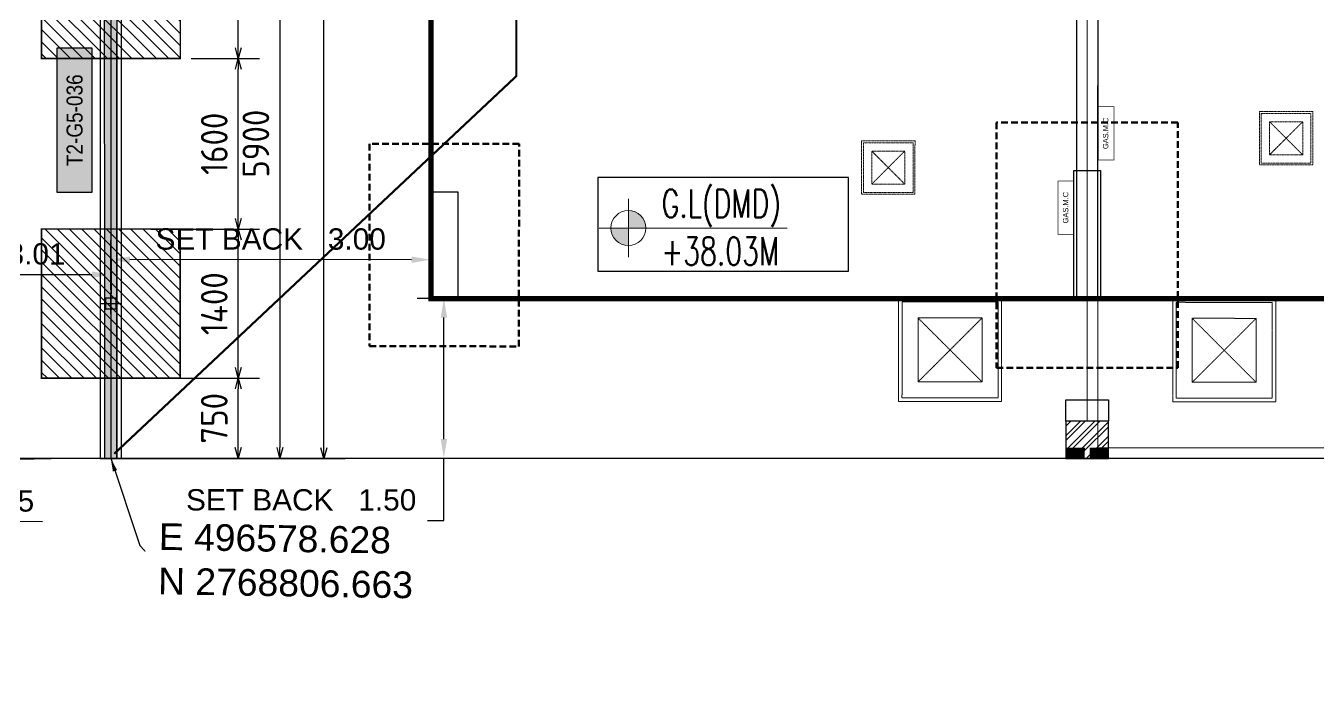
# Model space of a CAD drawing. Header units: centimetres. Extents: x -6122352 to 4157695, y -1694241 to 1947892.
# Drawn here: x 58955 to 71066, y -200962 to -194702 of the extents above; entities that cross this region are included whole.
import ezdxf
from ezdxf.enums import TextEntityAlignment as Align
from ezdxf.xclip import XClip

# ---------------------------------------------------------------- set-up
doc = ezdxf.new("R2010")
doc.units = ezdxf.units.CM
doc.header["$MEASUREMENT"] = 0
doc.header["$XCLIPFRAME"] = 2
doc.header["$PDMODE"] = 66
doc.header["$PDSIZE"] = 100
for name, pattern in [('23585-XR-AR-END-SETTING OUT PLAN$0$HIDDEN', [0.375, 0.25, -0.125]), ('DASHED2', [0.375, 0.25, -0.125]), ('XR-AR-END-SETTING OUT PLAN$0$23261-XR-AR-SI-GF$0$HIDDEN', [0.375, 0.25, -0.125])]:
    doc.linetypes.add(name, pattern=pattern)
for name, color, linetype in [('00-MI-DIM', 7, 'Continuous'), ('23585-XR-AR-BOUNDARY WALLS AND SETBACKS$0$setback', 7, 'XR-AR-END-SETTING OUT PLAN$0$23261-XR-AR-SI-GF$0$HIDDEN'), ('23585-XR-AR-END-ANNO-GF$0$XR-END-GROUND FLOOR PLAN$0$XR-MIDDLE-GROUND FLOOR PLAN$0$-LPG-CABINET', 6, 'Continuous'), ('23585-XR-AR-MID-ANNO-GF$0$945-4P-1-101-GROUND FLOOR PLAN$0$XR-MIDDLE-GROUND FLOOR PLAN$0$XR-MIDDLE-GROUND FLOOR PLAN$0$-LPG-CABINET', 6, 'Continuous'), ('@MI-FOOTINGS', 7, 'Continuous'), ('@MI-MEP', 7, 'Continuous'), ('@MI-REF LAYER', 7, 'Continuous'), ('@MI-TYPE-02', 6, 'Continuous'), ('B_TH_4', 7, 'Continuous'), ('PANEL-TAGS', 7, 'Continuous'), ('XR-AR-MID-SETTING OUT FOR MASTER$0$23585-XR-AR-MID-GROUND FLOOR$0$GS-HATCH-FLOOR TILE', 251, 'Continuous'), ('XREF1$0$S-LEVELS', 2, 'Continuous'), ('XREF1$0$TYPICAL NEW PROFILE', 3, 'Continuous')]:
    doc.layers.add(name, color=color, linetype=linetype)
for name, color, linetype, lineweight, true_color in [('08-Compound Wall-2', 6, 'Continuous', 25, 0xff00ff), ('08-Compound Wall-4', 7, 'Continuous', 25, 0xff4405), ('23585-XR-AR-DAMAC PLOT LIMITS$0$1-End units', 7, 'Continuous', 5, 0xf8991e)]:
    doc.layers.add(name, color=color, linetype=linetype, lineweight=lineweight, true_color=true_color)
for name, color, linetype, lineweight in [('23585-XR-AR-DAMAC PLOT LIMITS$0$1-Mid units', 41, 'Continuous', 5), ('23585-XR-AR-END-ANNO-GF$0$XR-END-GROUND FLOOR PLAN$0$XR-MIDDLE-GROUND FLOOR PLAN$0$S-ANNO-TXT', 3, 'Continuous', 25), ('23585-XR-AR-END-SETTING OUT PLAN$0$A-FLOR-UNDR', 8, '23585-XR-AR-END-SETTING OUT PLAN$0$HIDDEN', 5), ('23585-XR-AR-MID-ANNO-GF$0$945-4P-1-101-GROUND FLOOR PLAN$0$XR-MIDDLE-GROUND FLOOR PLAN$0$XR-MIDDLE-GROUND FLOOR PLAN$0$S-ANNO-TXT', 3, 'Continuous', 25), ('@ Foundations', 4, 'DASHED2', 50), ('A-ANNO-TEXT', 3, 'Continuous', 25), ('A-FLOR-XREF', 7, 'Continuous', 9), ('A-WALL', 7, 'Continuous', 30), ('A-WALL-PATT', 8, 'Continuous', 5), ('Text Coordinate', 7, 'Continuous', 15), ('XR-AR-END-SETTING OUT PLAN$0$23585-XR-AR-END-GROUND FLOOR$0$S-COLS', 51, 'Continuous', 40), ('XR-AR-END-SETTING OUT PLAN$0$23585-XR-AR-END-GROUND FLOOR$0$S-COLS-PATT', 8, 'Continuous', 5), ('XR-AR-MID-SETTING OUT FOR MASTER$0$23585-XR-AR-MID-GROUND FLOOR$0$A-FLOR-PATT', 8, 'Continuous', 5), ('XR-AR-MID-SETTING OUT FOR MASTER$0$23585-XR-AR-MID-GROUND FLOOR$0$S-COLS', 51, 'Continuous', 40), ('XR-END-GROUND FLOOR PLAN$0$XR-END-GROUND FLOOR PLAN$0$A-FLOR-PATT_EXT', 8, 'Continuous', 5), ('XR-END-GROUND FLOOR PLAN$0$XR-MIDDLE TYPE 2-GROUND FLOOR PLAN$0$XR-MIDDLE-GROUND FLOOR PLAN$0$-DR-RW', 6, 'Continuous', 5), ('XR-END-GROUND FLOOR PLAN$0$XR-MIDDLE TYPE 2-GROUND FLOOR PLAN$0$XR-MIDDLE-GROUND FLOOR PLAN$0$S-ANNO-TXT', 3, 'Continuous', 25), ('XREF1$0$36-TAGLVL', 23, 'Continuous', 9)]:
    doc.layers.add(name, color=color, linetype=linetype, lineweight=lineweight)
doc.styles.add('23585-XR-AR-END-ANNO-GF$0$SDC-TEXT', font='arial.ttf')
doc.styles.add('23585-XR-AR-MID-ANNO-GF$0$SDC-TEXT', font='arial.ttf')
doc.styles.add('DIMTEXT', font='romans.shx', dxfattribs={"width": 0.8})
doc.styles.add('PANELTAG_STYLE', font='arial.ttf')
doc.styles.add('Schueco-BEMSTIL', font='isocpeur.ttf', dxfattribs={"width": 0.9})
doc.styles.get("Standard").update_dxf_attribs({"font": 'arial.ttf'})
doc.styles.add('TITLE', font='arial.ttf')
doc.styles.add('XR-END-GROUND FLOOR PLAN$0$XR-MIDDLE TYPE 2-GROUND FLOOR PLAN$0$XR-MIDDLE-GROUND FLOOR PLAN$0$Arial_1', font='arial.ttf', dxfattribs={"height": 0.002951})
doc.styles.add('XREF1$0$DLT_TEXT', font='romans.shx', dxfattribs={"width": 0.7})
doc.dimstyles.new('DIM-25', dxfattribs={"dimscale": 25, "dimtxt": 2.5, "dimasz": 2.5, "dimexe": 1.25, "dimexo": 0.625, "dimgap": 1, "dimtad": 1, "dimdec": 0, "dimdsep": 46, "dimtxsty": 'DIMTEXT', "dimblk": 'AROW', "dimcen": 2.5, "dimse1": 1, "dimse2": 1, "dimclrd": 1, "dimclre": 1, "dimclrt": 2, "dimadec": 0, "dimazin": 0, "dimtfac": 1, "dimtdec": 0, "dimtmove": 0, "dimatfit": 3, "dimfxl": 1, "dimarcsym": 0})
doc.dimstyles.new('MI- JWC-TXT-2.5 MM', dxfattribs={"dimscale": 1.5, "dimtxt": 2.5, "dimasz": 1, "dimexe": 2, "dimexo": 1, "dimgap": 1, "dimtad": 1, "dimdec": 0, "dimdsep": 46, "dimtxsty": 'Schueco-BEMSTIL', "dimblk": 'OPEN30', "dimcen": 0, "dimdle": 2, "dimclrd": 140, "dimclre": 8, "dimclrt": 40, "dimadec": 0, "dimazin": 2, "dimtfac": 1, "dimtdec": 0, "dimtix": 1, "dimtmove": 2, "dimatfit": 3, "dimldrblk": 'OPEN', "dimfxl": 2, "dimlwd": -1, "dimlwe": -1, "dimarcsym": 0})
doc.dimstyles.get("Standard").update_dxf_attribs({"dimtxt": 5, "dimasz": 0.5, "dimexe": 0.18, "dimexo": 0.0625, "dimgap": 0.09, "dimtad": 0, "dimtih": 1, "dimtoh": 1, "dimdec": 0, "dimzin": 0, "dimdsep": 46, "dimtxsty": 'Standard', "dimcen": 0.09, "dimadec": 0, "dimazin": 0, "dimtfac": 1, "dimtdec": 0, "dimtofl": 0, "dimtmove": 0, "dimatfit": 3, "dimfxl": 1, "dimtolj": 1, "dimtzin": 0, "dimarcsym": 0})

# ---------------------------------------------------------------- blocks, each defined once
blk = doc.blocks.new('23585-XR-AR-BOUNDARY WALLS AND SETBACKS')
at = {"layer": '08-Compound Wall-2'}
blk.add_line((496560.939, 2768822.736), (496578.561, 2768806.59), dxfattribs=at)
for points in [[(496578.696, 2768806.737), (496561.074, 2768822.883), (496567.188, 2768829.556), (496571.242, 2768833.979), (496575.295, 2768838.403), (496579.348, 2768842.827), (496583.402, 2768847.251), (496589.516, 2768853.923), (496607.137, 2768837.777)], [(496578.561, 2768806.59), (496578.628, 2768806.663), (496578.696, 2768806.737)]]:
    blk.add_lwpolyline(points, dxfattribs=at)
at = {"layer": '23585-XR-AR-BOUNDARY WALLS AND SETBACKS$0$setback', "ltscale": 40, "const_width": 0.05}
blk.add_lwpolyline([(496579.549, 2768809.889), (496565.172, 2768823.062), (496569.326, 2768827.596), (496573.38, 2768832.02), (496577.433, 2768836.444), (496581.487, 2768840.868), (496585.54, 2768845.292), (496589.695, 2768849.826), (496604.072, 2768836.652), (496599.917, 2768832.118), (496595.864, 2768827.694), (496591.81, 2768823.271), (496587.757, 2768818.847), (496583.704, 2768814.423)], close=True, dxfattribs=at)
blk = doc.blocks.new('A$C9d9485f6')
at = {"layer": 'A-ANNO-TEXT', "rotation": 312.4881850805905}
blk.add_blockref('23585-XR-AR-BOUNDARY WALLS AND SETBACKS', (-2377088.535, -1504219.252), dxfattribs=at)
blk = doc.blocks.new('23585-XR-AR-DAMAC PLOT LIMITS')
at = {"layer": '23585-XR-AR-DAMAC PLOT LIMITS$0$1-End units', "color": 251, "true_color": 0x636466}
blk.add_lwpolyline([(496584.81, 2768813.409), (496578.628, 2768806.663), (496560.933, 2768822.877), (496567.115, 2768829.623)], close=True, dxfattribs=at)
blk.add_lwpolyline([(496578.628, 2768806.663), (496578.383, 2768806.395, 0.029706), (496572.832, 2768799.564), (496554.752, 2768816.131), (496560.933, 2768822.877)], format="xyb", close=True, dxfattribs=at)
at = {"layer": '23585-XR-AR-DAMAC PLOT LIMITS$0$1-Mid units', "color": 251, "true_color": 0x636466}
blk.add_lwpolyline([(496567.115, 2768829.623), (496571.168, 2768834.047), (496588.863, 2768817.833), (496584.81, 2768813.409)], close=True, dxfattribs=at)
blk = doc.blocks.new('A$Cf093b529')
at = {"layer": 'A-ANNO-TEXT'}
blk.add_blockref('23585-XR-AR-DAMAC PLOT LIMITS', (-495391.99, -2768603.442), dxfattribs=at)
blk = doc.blocks.new('A$Ca0a19fb5')
at = {"color": 1, "true_color": 0xeb0000, "const_width": 0.008}
blk.add_lwpolyline([(18.302, 0.023), (18.332, -23.977), (17.968, -23.978, 0.029706), (9.182, -24.511, 0.031399), (0.032, -26.202), (0, 0), (3.152, 0.004), (9.152, 0.011)], format="xyb", close=True, dxfattribs=at)
blk = doc.blocks.new('A$C5d23761a')
at = {"color": 1, "true_color": 0xeb0000, "const_width": 0.008}
blk.add_lwpolyline([(42.3, 0), (42.3, -24), (33.15, -24), (27.15, -24), (21.15, -24), (15.15, -24), (9.15, -24), (0, -24), (0, 0), (9.15, 0), (15.15, 0), (21.15, 0), (27.15, 0), (33.15, 0)], close=True, dxfattribs=at)
blk = doc.blocks.new('XR-AR-END-SETTING OUT PLAN$0$23585-XR-AR-END-GROUND FLOOR$0$A$C75a8815d')
at = {"layer": 'XR-AR-END-SETTING OUT PLAN$0$23585-XR-AR-END-GROUND FLOOR$0$S-COLS', "color": 252, "lineweight": 30}
for points in [[(6025, -4000), (6025, -2800), (6275, -2800), (6275, -4000)], [(0, -4000), (0, -3000), (250, -3000), (250, -4000)], [(5950, -4950), (6350, -4950), (6350, -5150), (5950, -5150)]]:
    blk.add_lwpolyline(points, close=True, dxfattribs=at)
blk = doc.blocks.new('23585-XR-AR-END-SETTING OUT PLAN$0$MH-800')
at = {"ltscale": 5}
for p, q in [((-294, -651), (306, -51)), ((-294, -51), (306, -651))]:
    blk.add_line(p, q, dxfattribs=at)
for points in [[(-477, 132), (-477, -833), (488, -833), (488, 132)], [(-444, 99), (-444, -801), (456, -801), (456, 99)], [(-294, -51), (-294, -651), (306, -651), (306, -51)]]:
    blk.add_lwpolyline(points, close=True, dxfattribs=at)
blk = doc.blocks.new('A$Cb2291f53')
blk.add_wipeout([(-200, 0), (200, 0), (200, 350), (-200, 350)])
at = {"layer": 'A-WALL-PATT'}
h = blk.add_hatch(dxfattribs=at)
h.set_pattern_fill('ANSI32', color=252, scale=10)
h.set_pattern_definition([(45, (-9150, -4e-08), (-67.3519, 67.3519), []), (45, (-9105.1, -4e-08), (-67.3519, 67.3519), [])])
h.paths.add_polyline_path([(-200, 350), (-200, 100), (-25, 100), (-25, 0), (25, 0), (25, 100), (200, 100), (200, 350)])
at = {"layer": 'A-WALL'}
blk.add_lwpolyline([(-200, 0), (200, 0), (200, 350), (-200, 350)], close=True, dxfattribs=at)
at = {"layer": 'XR-END-GROUND FLOOR PLAN$0$XR-END-GROUND FLOOR PLAN$0$A-FLOR-PATT_EXT'}
blk.add_line((100, 0), (-100, 0), dxfattribs=at)
at = {"layer": 'XR-END-GROUND FLOOR PLAN$0$XR-MIDDLE TYPE 2-GROUND FLOOR PLAN$0$XR-MIDDLE-GROUND FLOOR PLAN$0$-DR-RW', "ltscale": 100, "const_width": 5}
for points in [[(-200, 0), (-200, 100), (-25, 100), (-25, 0)], [(25, 0), (25, 100), (200, 100), (200, 0)]]:
    blk.add_lwpolyline(points, close=True, dxfattribs=at)
at = {"layer": 'XR-END-GROUND FLOOR PLAN$0$XR-MIDDLE TYPE 2-GROUND FLOOR PLAN$0$XR-MIDDLE-GROUND FLOOR PLAN$0$S-ANNO-TXT', "style": 'XR-END-GROUND FLOOR PLAN$0$XR-MIDDLE TYPE 2-GROUND FLOOR PLAN$0$XR-MIDDLE-GROUND FLOOR PLAN$0$Arial_1', "width": 0.8}
for p in [(-112, 52), (113, 52)]:
    blk.add_text('W.M', height=75, dxfattribs=at).set_placement(p, align=Align.MIDDLE)
blk = doc.blocks.new('XR-AR-END-SETTING OUT PLAN')
at = {"layer": '08-Compound Wall-4', "ltscale": 100}
blk.add_lwpolyline([(9050, 5500), (9050, 1500), (9250, 1500), (9250, 5500)], dxfattribs=at)
at = {"layer": '23585-XR-AR-END-ANNO-GF$0$XR-END-GROUND FLOOR PLAN$0$XR-MIDDLE-GROUND FLOOR PLAN$0$-LPG-CABINET', "ltscale": 100, "const_width": 5}
blk.add_lwpolyline([(9025, 2603), (9025, 2103), (8875, 2103), (8875, 2603)], close=True, dxfattribs=at)
at = {"layer": '23585-XR-AR-END-SETTING OUT PLAN$0$A-FLOR-UNDR', "color": 8, "ltscale": 100, "xscale": -0.5182770836547854, "yscale": 0.5182770836547854, "zscale": 0.5182770836547854, "rotation": 270.0000009865863}
blk.add_blockref('23585-XR-AR-END-SETTING OUT PLAN$0$MH-800', (7467, 2725, 0), dxfattribs=at)
at = {"layer": '23585-XR-AR-END-SETTING OUT PLAN$0$A-FLOR-UNDR', "color": 8, "ltscale": 100, "xscale": -1, "rotation": 270.0000009865863}
blk.add_blockref('23585-XR-AR-END-SETTING OUT PLAN$0$MH-800', (8215, 1012), dxfattribs=at)
at = {"layer": 'XR-AR-END-SETTING OUT PLAN$0$23585-XR-AR-END-GROUND FLOOR$0$S-COLS-PATT', "color": 8}
blk.add_blockref('XR-AR-END-SETTING OUT PLAN$0$23585-XR-AR-END-GROUND FLOOR$0$A$C75a8815d', (3000, 5500), dxfattribs=at)
at = {"layer": '23585-XR-AR-END-ANNO-GF$0$XR-END-GROUND FLOOR PLAN$0$XR-MIDDLE-GROUND FLOOR PLAN$0$S-ANNO-TXT', "style": '23585-XR-AR-END-ANNO-GF$0$SDC-TEXT'}
blk.add_text('GAS.M.C', height=50, rotation=90, dxfattribs=at).set_placement((8947, 2353), align=Align.MIDDLE)
at = {"layer": 'A-FLOR-XREF'}
blk.add_blockref('A$Cb2291f53', (9150, 0), dxfattribs=at)
blk = doc.blocks.new('END UNIT')
at = {"xscale": 0.001, "yscale": 0.001, "zscale": 0.001}
blk.add_blockref('XR-AR-END-SETTING OUT PLAN', (-9.15, 0), dxfattribs=at)
blk = doc.blocks.new('XR-AR-MID-SETTING OUT FOR MASTER$0$23585-XR-AR-MID-GROUND FLOOR$0$945-4P-1-101-GROUND FLOOR PLAN$0$XR-MIDDLE-CAR PARK HATCH')
at = {"layer": 'XR-AR-MID-SETTING OUT FOR MASTER$0$23585-XR-AR-MID-GROUND FLOOR$0$A-FLOR-PATT'}
blk.add_lwpolyline([(9250, 100), (9250, 5500), (15050, 5503), (15050, 100)], close=True, dxfattribs=at)
blk = doc.blocks.new('XR-AR-MID-SETTING OUT FOR MASTER$0$23585-XR-AR-MID-GROUND FLOOR$0$A$C08698786')
at = {"layer": 'XR-AR-MID-SETTING OUT FOR MASTER$0$23585-XR-AR-MID-GROUND FLOOR$0$S-COLS', "color": 252, "lineweight": 30}
blk.add_lwpolyline([(-200, 550), (200, 550), (200, 350), (-200, 350)], close=True, dxfattribs=at)
blk = doc.blocks.new('XR-AR-MID-SETTING OUT FOR MASTER')
at = {"layer": '23585-XR-AR-MID-ANNO-GF$0$945-4P-1-101-GROUND FLOOR PLAN$0$XR-MIDDLE-GROUND FLOOR PLAN$0$XR-MIDDLE-GROUND FLOOR PLAN$0$-LPG-CABINET', "ltscale": 100, "const_width": 5}
blk.add_lwpolyline([(250, 3300), (250, 2800), (100, 2800), (100, 3300)], close=True, dxfattribs=at)
at = {"layer": '08-Compound Wall-4', "ltscale": 100}
blk.add_blockref('XR-AR-MID-SETTING OUT FOR MASTER$0$23585-XR-AR-MID-GROUND FLOOR$0$945-4P-1-101-GROUND FLOOR PLAN$0$XR-MIDDLE-CAR PARK HATCH', (-9150, 0), dxfattribs=at)
at = {"layer": '23585-XR-AR-END-SETTING OUT PLAN$0$A-FLOR-UNDR', "color": 8, "ltscale": 100, "xscale": -0.5182770836547854, "yscale": 0.5182770836547854, "zscale": 0.5182770836547854, "rotation": 270.0000009865863}
blk.add_blockref('23585-XR-AR-END-SETTING OUT PLAN$0$MH-800', (2045, 3001, 0), dxfattribs=at)
at = {"layer": '23585-XR-AR-END-SETTING OUT PLAN$0$A-FLOR-UNDR', "color": 8, "ltscale": 100, "xscale": -1, "rotation": 270.0000009865863}
blk.add_blockref('23585-XR-AR-END-SETTING OUT PLAN$0$MH-800', (1634, 1009), dxfattribs=at)
at = {"layer": 'XR-AR-MID-SETTING OUT FOR MASTER$0$23585-XR-AR-MID-GROUND FLOOR$0$GS-HATCH-FLOOR TILE', "color": 8}
blk.add_blockref('XR-AR-MID-SETTING OUT FOR MASTER$0$23585-XR-AR-MID-GROUND FLOOR$0$A$C08698786', (0, 0), dxfattribs=at)
at = {"layer": '23585-XR-AR-MID-ANNO-GF$0$945-4P-1-101-GROUND FLOOR PLAN$0$XR-MIDDLE-GROUND FLOOR PLAN$0$XR-MIDDLE-GROUND FLOOR PLAN$0$S-ANNO-TXT', "color": 3, "style": '23585-XR-AR-MID-ANNO-GF$0$SDC-TEXT'}
blk.add_text('GAS.M.C', height=50, rotation=90, dxfattribs=at).set_placement((172, 3050), align=Align.MIDDLE)
blk = doc.blocks.new('MID UNIT')
at = {"xscale": 0.001, "yscale": 0.001, "zscale": 0.001}
blk.add_blockref('XR-AR-MID-SETTING OUT FOR MASTER', (0, 0), dxfattribs=at)
blk = doc.blocks.new('TH_4')
blk.add_blockref('END UNIT', (495802.305, 2769130.514))
blk.add_blockref('MID UNIT', (495802.305, 2769130.514))
blk = doc.blocks.new('23585-XR-AR-MALDIVE-3$0$TH_4')
at = {"layer": 'B_TH_4', "xscale": 1.000039184446315, "yscale": 1.000039184446315, "zscale": 1.000039184446315}
blk.add_blockref('TH_4', (-19.427, -108.507), dxfattribs=at)
at = {"layer": '@ Foundations', "linetype": 'DASHED2', "ltscale": 0.25}
for points in [[(495801.455, 2769131.365), (495803.155, 2769131.365), (495803.155, 2769133.665), (495801.455, 2769133.665)], [(495795.58, 2769131.565), (495796.98, 2769131.565), (495796.98, 2769133.465), (495795.58, 2769133.465)]]:
    blk.add_lwpolyline(points, close=True, dxfattribs=at)
blk = doc.blocks.new('XREF1$0$LVL  ATTR')
at = {"color": 7}
blk.add_wipeout([(-0.337, 0.384), (1.897, 0.384), (1.897, -0.45), (-0.337, -0.45)], dxfattribs=at)
at = {"layer": 'XREF1$0$36-TAGLVL', "extrusion": (-4.88814e-07, 1.40652e-17, 1)}
h = blk.add_hatch(color=252, dxfattribs=at)
h.paths.add_polyline_path([(-0.065, 0.156, 0.414214), (-0.222, 0), (-0.065, 0)])
h.paths.add_polyline_path([(0.091, 0), (-0.065, 0), (-0.065, -0.156, 0.414214)])
for p, q in [((-0.065, -0.26), (-0.065, 0.26)), ((1.351, 0, 0), (-0.325, 0, 0))]:
    blk.add_line(p, q, dxfattribs=at)
blk.add_circle((-0.065, 0, 0), 0.156, dxfattribs=at)
at = {"layer": 'XREF1$0$S-LEVELS', "color": 1}
blk.add_lwpolyline([(-0.337, 0.384), (1.897, 0.384), (1.897, -0.45), (-0.337, -0.45)], close=True, dxfattribs=at)
at = {"layer": 'XREF1$0$TYPICAL NEW PROFILE', "color": 3, "style": 'XREF1$0$DLT_TEXT', "width": 0.7}
for tag, p in [('+0.00M', (0.241, 0.067, 0)), ('S.S.L', (0.241, -0.345, 0))]:
    blk.add_attdef(tag, p, '', height=0.25, dxfattribs=at)
blk = doc.blocks.new('AROW')
at = {"color": 1, "ltscale": 100}
for p, q in [((0, 0), (-3, 0)), ((0, -1), (0, 1))]:
    blk.add_line(p, q, dxfattribs=at)
blk.add_solid([(-1, 0), (-1, 0), (0, 0)], dxfattribs=at)
blk = doc.blocks.new('*D639')
at = {"layer": '@MI-REF LAYER', "color": 1, "lineweight": -2, "transparency": 16777216}
for p, q in [((59693, -192759), (58403, -192758)), ((58403, -198758), (58404, -192759)), ((59692, -198759), (58402, -198758))]:
    blk.add_line(p, q, dxfattribs=at)
at = {"layer": 'Defpoints', "color": 0, "transparency": 16777216}
for p in [(58404, -192758), (59693, -192759), (59692, -198759)]:
    blk.add_point(p, dxfattribs=at)
at = {"layer": '@MI-REF LAYER', "color": 1, "lineweight": -2, "transparency": 16777216, "xscale": 0.125, "yscale": 0.125, "zscale": 0.125}
for p, rotation in [((58404, -192758), 89.99042800030941), ((58403, -198758), 269.9904280003094)]:
    blk.add_blockref('AROW', p, dxfattribs=dict(at, rotation=rotation))
at = {"layer": '@MI-REF LAYER', "color": 2, "transparency": 16777216, "insert": (58403, -195758), "char_height": 0.15, "attachment_point": 5, "rotation": 89.9904, "style": 'DIMTEXT'}
blk.add_mtext('6000001', dxfattribs=at)
blk = doc.blocks.new('*D528')
at = {"color": 0, "lineweight": -2, "transparency": 16777216}
for p, q in [((494342.122, 2767864.836), (494341.691, 2767864.836)), ((494341.871, 2767863.47), (494341.871, 2767864.656)), ((494341.871, 2767862.75), (494341.871, 2767863.29)), ((494341.906, 2767863.29), (494342.051, 2767863.29)), ((494344.366, 2767862.75), (494341.871, 2767862.75))]:
    blk.add_line(p, q, dxfattribs=at)
at = {"color": 0, "transparency": 16777216}
for points in [[(494341.841, 2767864.656), (494341.901, 2767864.656), (494341.871, 2767864.836)], [(494341.841, 2767863.47), (494341.901, 2767863.47), (494341.871, 2767863.29)]]:
    blk.add_solid(points, dxfattribs=at)
at = {"layer": 'Defpoints', "color": 0, "transparency": 16777216}
for p in [(494341.871, 2767864.836), (494342.185, 2767864.836), (494341.843, 2767863.29)]:
    blk.add_point(p, dxfattribs=at)
at = {"color": 0, "transparency": 16777216, "insert": (494343.209, 2767862.943), "char_height": 0.2, "attachment_point": 5}
blk.add_mtext('\\A1;SET BACK   1.55', dxfattribs=at)
blk = doc.blocks.new('*D529')
at = {"color": 0, "lineweight": -2, "transparency": 16777216}
for p, q in [((494341.993, 2767864.586), (494341.993, 2767865.248)), ((494345.006, 2767865.218), (494345.006, 2767864.888)), ((494342.173, 2767865.068), (494344.826, 2767865.068))]:
    blk.add_line(p, q, dxfattribs=at)
at = {"color": 0, "transparency": 16777216}
for points in [[(494342.173, 2767865.098), (494342.173, 2767865.038), (494341.993, 2767865.068)], [(494344.826, 2767865.098), (494344.826, 2767865.038), (494345.006, 2767865.068)]]:
    blk.add_solid(points, dxfattribs=at)
at = {"layer": 'Defpoints', "color": 0, "transparency": 16777216}
for p in [(494345.006, 2767865.28), (494345.006, 2767865.068), (494341.993, 2767864.524, 0)]:
    blk.add_point(p, dxfattribs=at)
at = {"color": 0, "transparency": 16777216, "insert": (494343.5, 2767865.261), "char_height": 0.2, "attachment_point": 5}
blk.add_mtext('\\A1;SET BACK   3.01', dxfattribs=at)
blk = doc.blocks.new('*D536')
at = {"color": 0, "lineweight": -2, "transparency": 16777216}
for p, q in [((494319.885, 2767861.752), (494319.885, 2767862.215)), ((494322.884, 2767861.739), (494322.884, 2767862.215)), ((494322.704, 2767862.035), (494320.065, 2767862.035))]:
    blk.add_line(p, q, dxfattribs=at)
at = {"color": 0, "transparency": 16777216}
for points in [[(494320.065, 2767862.065), (494320.065, 2767862.005), (494319.885, 2767862.035)], [(494322.704, 2767862.065), (494322.704, 2767862.005), (494322.884, 2767862.035)]]:
    blk.add_solid(points, dxfattribs=at)
at = {"layer": 'Defpoints', "color": 0, "transparency": 16777216}
for p in [(494319.885, 2767862.035), (494319.885, 2767861.69), (494322.884, 2767861.677)]:
    blk.add_point(p, dxfattribs=at)
at = {"color": 0, "transparency": 16777216, "insert": (494321.384, 2767862.228), "char_height": 0.2, "attachment_point": 5}
blk.add_mtext('\\A1;SET BACK   3.00', dxfattribs=at)
blk = doc.blocks.new('*D538')
at = {"color": 0, "lineweight": -2, "transparency": 16777216}
for p, q in [((494322.756, 2767861.673), (494323.187, 2767861.673)), ((494323.007, 2767860.353), (494323.007, 2767861.493)), ((494322.606, 2767860.173), (494323.187, 2767860.173)), ((494323.007, 2767859.588), (494323.007, 2767860.173)), ((494320.514, 2767859.588), (494323.007, 2767859.588))]:
    blk.add_line(p, q, dxfattribs=at)
at = {"color": 0, "transparency": 16777216}
for points in [[(494322.977, 2767861.493), (494323.037, 2767861.493), (494323.007, 2767861.673)], [(494322.977, 2767860.353), (494323.037, 2767860.353), (494323.007, 2767860.173)]]:
    blk.add_solid(points, dxfattribs=at)
at = {"layer": 'Defpoints', "color": 0, "transparency": 16777216}
for p in [(494322.693, 2767861.673), (494323.007, 2767861.673), (494322.543, 2767860.173)]:
    blk.add_point(p, dxfattribs=at)
at = {"color": 0, "transparency": 16777216, "insert": (494321.67, 2767859.781), "char_height": 0.2, "attachment_point": 5}
blk.add_mtext('\\A1;SET BACK   1.50', dxfattribs=at)
blk = doc.blocks.new('_Open30')
at = {"color": 0, "linetype": 'ByBlock', "lineweight": -2}
for p, q in [((-1, 0.27), (0, 0)), ((0, 0), (-1, -0.27)), ((0, 0), (-1, 0))]:
    blk.add_line(p, q, dxfattribs=at)
blk = doc.blocks.new('*D641')
at = {"layer": '00-MI-DIM', "color": 8, "transparency": 16777216}
for p, q in [((59910, -192857), (61537, -192857)), ((59912, -198757), (61536, -198757))]:
    blk.add_line(p, q, dxfattribs=at)
at = {"layer": '00-MI-DIM', "color": 140, "transparency": 16777216}
blk.add_line((61337, -192957), (61336, -198657), dxfattribs=at)
at = {"layer": 'Defpoints', "color": 0, "transparency": 16777216}
for p in [(59810, -192857), (59812, -198757), (61336, -198757)]:
    blk.add_point(p, dxfattribs=at)
at = {"layer": '00-MI-DIM', "color": 140, "transparency": 16777216, "xscale": 100, "yscale": 100, "zscale": 100}
for p, rotation in [((61337, -192857), 89.98973417812736), ((61336, -198757), 269.9897341781274)]:
    blk.add_blockref('_Open30', p, dxfattribs=dict(at, rotation=rotation))
at = {"layer": '00-MI-DIM', "color": 40, "transparency": 16777216, "insert": (61111, -195807), "char_height": 250, "attachment_point": 5, "rotation": 89.9897, "style": 'Schueco-BEMSTIL'}
blk.add_mtext('5900', dxfattribs=at)
blk = doc.blocks.new('_Open')
at = {"color": 0, "linetype": 'ByBlock', "lineweight": -2}
for p, q in [((-1, 0.2), (0, 0)), ((-1, -0.2), (0, 0)), ((0, 0), (-1, 0))]:
    blk.add_line(p, q, dxfattribs=at)
blk = doc.blocks.new('*D657')
at = {"layer": '00-MI-DIM', "color": 8, "transparency": 16777216}
for p, q in [((59861, -150758), (61956, -150759)), ((59852, -198759), (61948, -198759))]:
    blk.add_line(p, q, dxfattribs=at)
at = {"layer": '00-MI-DIM', "color": 140, "transparency": 16777216}
blk.add_line((61748, -198659), (61756, -150859), dxfattribs=at)
at = {"layer": 'Defpoints', "color": 0, "transparency": 16777216}
for p in [(59761, -150758), (61756, -150759), (59752, -198759)]:
    blk.add_point(p, dxfattribs=at)
at = {"layer": '00-MI-DIM', "color": 140, "transparency": 16777216, "xscale": 100, "yscale": 100, "zscale": 100}
for p, rotation in [((61756, -150759), 89.98973417812736), ((61748, -198759), 269.9897341781274)]:
    blk.add_blockref('_Open30', p, dxfattribs=dict(at, rotation=rotation))
at = {"layer": '00-MI-DIM', "color": 40, "transparency": 16777216, "insert": (61527, -174759), "char_height": 250, "attachment_point": 5, "rotation": 89.9897, "style": 'Schueco-BEMSTIL'}
blk.add_mtext('48000', dxfattribs=at)
blk = doc.blocks.new('T2-FOOTING PLAN')
at = {"layer": '@MI-FOOTINGS', "transparency": 33554679}
h = blk.add_hatch(dxfattribs=at)
h.set_pattern_fill('ANSI31', color=8, scale=650)
h.paths.add_polyline_path([(-700, 650), (700, 650), (700, -650), (-700, -650)])
at = {"layer": '@MI-FOOTINGS', "color": 160, "true_color": 0x3340f0, "const_width": 15}
blk.add_lwpolyline([(-700, 650), (700, 650), (700, -650), (-700, -650)], close=True, dxfattribs=at)
at = {"layer": '@MI-FOOTINGS', "color": 30}
blk.add_point((0, 0), dxfattribs=at)
blk = doc.blocks.new('*D658')
at = {"layer": '00-MI-DIM', "color": 8, "transparency": 16777216}
for p, q in [((59912, -198008), (61146, -198008)), ((59852, -198758), (61145, -198758))]:
    blk.add_line(p, q, dxfattribs=at)
at = {"layer": '00-MI-DIM', "color": 140, "transparency": 16777216}
blk.add_line((60945, -198658), (60946, -198108), dxfattribs=at)
at = {"layer": 'Defpoints', "color": 0, "transparency": 16777216}
for p in [(59812, -198008), (60946, -198008), (59752, -198758)]:
    blk.add_point(p, dxfattribs=at)
at = {"layer": '00-MI-DIM', "color": 140, "transparency": 16777216, "xscale": 100, "yscale": 100, "zscale": 100}
for p, rotation in [((60946, -198008), 89.98973417812736), ((60945, -198758), 269.9897341781274)]:
    blk.add_blockref('_Open30', p, dxfattribs=dict(at, rotation=rotation))
at = {"layer": '00-MI-DIM', "color": 40, "transparency": 16777216, "insert": (60721, -198383), "char_height": 250, "attachment_point": 5, "rotation": 89.9897, "style": 'Schueco-BEMSTIL'}
blk.add_mtext('750', dxfattribs=at)
blk = doc.blocks.new('*D659')
at = {"layer": '00-MI-DIM', "color": 8, "transparency": 16777216}
for p, q in [((60502, -196608), (61146, -196608)), ((59912, -198008), (61146, -198008))]:
    blk.add_line(p, q, dxfattribs=at)
at = {"layer": '00-MI-DIM', "color": 140, "transparency": 16777216}
blk.add_line((60946, -197908), (60946, -196708), dxfattribs=at)
at = {"layer": 'Defpoints', "color": 0, "transparency": 16777216}
for p in [(60402, -196608), (60946, -196608), (59812, -198008)]:
    blk.add_point(p, dxfattribs=at)
at = {"layer": '00-MI-DIM', "color": 140, "transparency": 16777216, "xscale": 100, "yscale": 100, "zscale": 100}
for p, rotation in [((60946, -196608), 89.98973417812736), ((60946, -198008), 269.9897341781274)]:
    blk.add_blockref('_Open30', p, dxfattribs=dict(at, rotation=rotation))
at = {"layer": '00-MI-DIM', "color": 40, "transparency": 16777216, "insert": (60721, -197308), "char_height": 250, "attachment_point": 5, "rotation": 89.9897, "style": 'Schueco-BEMSTIL'}
blk.add_mtext('1400', dxfattribs=at)
blk = doc.blocks.new('*D660')
at = {"layer": '00-MI-DIM', "color": 8, "transparency": 16777216}
for p, q in [((60503, -195008), (61146, -195008)), ((60502, -196608), (61146, -196608))]:
    blk.add_line(p, q, dxfattribs=at)
at = {"layer": '00-MI-DIM', "color": 140, "transparency": 16777216}
blk.add_line((60946, -196508), (60946, -195108), dxfattribs=at)
at = {"layer": 'Defpoints', "color": 0, "transparency": 16777216}
for p in [(60403, -195008), (60946, -195008), (60402, -196608)]:
    blk.add_point(p, dxfattribs=at)
at = {"layer": '00-MI-DIM', "color": 140, "transparency": 16777216, "xscale": 100, "yscale": 100, "zscale": 100}
for p, rotation in [((60946, -195008), 89.98973417812736), ((60946, -196608), 269.9897341781274)]:
    blk.add_blockref('_Open30', p, dxfattribs=dict(at, rotation=rotation))
at = {"layer": '00-MI-DIM', "color": 40, "transparency": 16777216, "insert": (60721, -195808), "char_height": 250, "attachment_point": 5, "rotation": 89.9897, "style": 'Schueco-BEMSTIL'}
blk.add_mtext('1600', dxfattribs=at)
blk = doc.blocks.new('*D661')
at = {"layer": '00-MI-DIM', "color": 8, "transparency": 16777216}
for p, q in [((60503, -193608), (61146, -193608)), ((60503, -195008), (61146, -195008))]:
    blk.add_line(p, q, dxfattribs=at)
at = {"layer": '00-MI-DIM', "color": 140, "transparency": 16777216}
blk.add_line((60946, -194908), (60946, -193708), dxfattribs=at)
at = {"layer": 'Defpoints', "color": 0, "transparency": 16777216}
for p in [(60403, -193608), (60946, -193608), (60403, -195008)]:
    blk.add_point(p, dxfattribs=at)
at = {"layer": '00-MI-DIM', "color": 140, "transparency": 16777216, "xscale": 100, "yscale": 100, "zscale": 100}
for p, rotation in [((60946, -193608), 89.98973417812736), ((60946, -195008), 269.9897341781274)]:
    blk.add_blockref('_Open30', p, dxfattribs=dict(at, rotation=rotation))
at = {"layer": '00-MI-DIM', "color": 40, "transparency": 16777216, "insert": (60721, -194308), "char_height": 250, "attachment_point": 5, "rotation": 89.9897, "style": 'Schueco-BEMSTIL'}
blk.add_mtext('1400', dxfattribs=at)
blk = doc.blocks.new('PANELTAG')
at = {"layer": 'PANEL-TAGS', "color": 1}
blk.add_lwpolyline([(-13.5, -3.3), (13.5, -3.3), (13.5, 3.3), (-13.5, 3.3)], close=True, dxfattribs=at)
at = {"layer": 'PANEL-TAGS', "color": 40, "true_color": 0xffd700}
blk.add_solid([(-13.5, -3.3), (13.5, -3.3), (-13.5, 3.3), (13.5, 3.3)], dxfattribs=at)
at = {"layer": 'PANEL-TAGS', "color": 5, "style": 'PANELTAG_STYLE', "width": 0.85}
blk.add_attdef('TAGNO', text='', height=3, dxfattribs=at).set_placement((0, 0), align=Align.MIDDLE)
blk = doc.blocks.new('A$Ccde8a8ae')
at = {"color": 1, "true_color": 0xeb0000, "const_width": 0.008}
blk.add_lwpolyline([(18.302, 0.023), (18.332, -23.977), (17.968, -23.978, 0.029706), (9.182, -24.511, 0.031399), (0.032, -26.202), (0, 0), (3.152, 0.004), (9.152, 0.011)], format="xyb", close=True, dxfattribs=at)
dim = blk.add_linear_dim(base=(18.329, -22.256), p1=(15.316, -22.8, 0), p2=(18.329, -22.044), angle=180, text='SET BACK   <>', dimstyle='Standard', override={"dimtxt": 0.2, "dimtad": 1, "dimtih": 0, "dimdec": 2})
dim.commit()
dim.dimension.update_dxf_attribs({"geometry": '*D529', "text_midpoint": (16.823, -22.062), "insert": (-494326.677, -2767887.324)})
dim = blk.add_linear_dim(base=(15.194, -22.488), p1=(15.166, -24.034), p2=(15.508, -22.488), angle=90, text='SET BACK   <>', dimstyle='Standard', override={"dimtxt": 0.2, "dimtad": 1, "dimtih": 0, "dimdec": 2, "dimtmove": 1})
dim.commit()
dim.dimension.update_dxf_attribs({"geometry": '*D528', "text_midpoint": (15.194, -24.574), "dimtype": 128, "insert": (-494326.677, -2767887.324)})
blk = doc.blocks.new('A$Cb8ceda06')
at = {"color": 1, "true_color": 0xeb0000, "const_width": 0.008}
blk.add_lwpolyline([(42.3, 0), (42.3, -24), (33.15, -24), (27.15, -24), (21.15, -24), (15.15, -24), (9.15, -24), (0, -24), (0, 0), (9.15, 0), (15.15, 0), (21.15, 0), (27.15, 0), (33.15, 0)], close=True, dxfattribs=at)
dim = blk.add_linear_dim(base=(0, -22.138), p1=(3, -22.496), p2=(0, -22.483), text='SET BACK   <>', dimstyle='Standard', override={"dimtxt": 0.2, "dimtad": 1, "dimtih": 0, "dimdec": 2})
dim.commit()
dim.dimension.update_dxf_attribs({"geometry": '*D536', "text_midpoint": (1.5, -21.945), "insert": (-494319.885, -2767884.173)})
dim = blk.add_linear_dim(base=(3.122, -22.5), p1=(2.658, -24), p2=(2.808, -22.5), angle=90, text='SET BACK   <>', dimstyle='Standard', override={"dimtxt": 0.2, "dimtad": 1, "dimtih": 0, "dimdec": 2, "dimtmove": 1})
dim.commit()
dim.dimension.update_dxf_attribs({"geometry": '*D538', "text_midpoint": (3.122, -24.585), "dimtype": 128, "insert": (-494319.885, -2767884.173)})

msp = doc.modelspace()

# ---------------------------------------------------------------- block references
at = {"layer": '@MI-MEP', "color": 10, "xscale": 1000, "yscale": 1000, "zscale": 1000}
for name, p, rotation in [('A$C5d23761a', (59756.31332, -174758.47773), 359.9898452813093), ('A$Ca0a19fb5', (41454.21327, -174755.44223), 359.919269632221)]:
    msp.add_blockref(name, p, dxfattribs=dict(at, rotation=rotation))
at = {"layer": '@MI-REF LAYER', "xscale": 1000, "yscale": 1000, "zscale": 1000}
msp.add_blockref('A$C9d9485f6', (-23958.95046, 48155.57226), dxfattribs=at)
at = {"layer": '@MI-REF LAYER', "xscale": 1000, "yscale": 1000, "zscale": 1000, "rotation": 312.4882903633292}
msp.add_blockref('A$Cf093b529', (-891608.73293, 539022.72011), dxfattribs=at)
at = {"layer": 'PANEL-TAGS'}
ref = msp.add_blockref('PANELTAG', (59411.8727, -195587.36822), dxfattribs=dict(at, xscale=50, yscale=50, zscale=50, rotation=90))
ref.add_attrib('TAGNO', 'T2-G5-036', dxfattribs={"color": 5, "height": 150, "rotation": 90, "style": 'PANELTAG_STYLE', "width": 0.85}).set_placement((59411.8727, -195587.36822), align=Align.MIDDLE_CENTER)

# ---------------------------------------------------------------- dimensions: what is measured, and where the dimension line sits
at = {"layer": '@MI-REF LAYER', "color": 10}
dim = msp.add_aligned_dim(p1=(59692.04722, -198758.62277), p2=(59693.04959, -192758.62185), distance=1289.54345, dimstyle='DIM-25', override={"dimtxt": 0.006, "dimasz": 0.005, "dimexe": 0.005, "dimexo": 0.005, "dimgap": 0.002, "dimlfac": 1000, "dimse1": 0, "dimse2": 0, "dimtmove": 1}, dxfattribs=at)
dim.commit()
dim.dimension.update_dxf_attribs({"geometry": '*D639', "text_midpoint": (58402.87998, -195758.40686)})

# ---------------------------------------------------------------- next in the draw order: block references
at = {"layer": '@MI-REF LAYER'}
ref = msp.add_blockref('23585-XR-AR-MALDIVE-3$0$TH_4', (-496224457.92983, -2769241307.74582), dxfattribs=dict(at, xscale=1000, yscale=1000, zscale=1000, rotation=359.9898394850995))
XClip(ref).set_block_clipping_path([(495793.2129187866, 2769130.5138946148), (495793.2155162978, 2769154.454006203), (495802.2925383176, 2769154.4002566789), (495808.2926756607, 2769154.4068803182), (495814.2925463093, 2769154.4137985762), (495820.2925448639, 2769154.4205695186), (495826.2925458758, 2769154.4273404637), (495835.3955817434, 2769154.4538551397), (495835.3942715663, 2769130.5131762265)])

# ---------------------------------------------------------------- next in the draw order: hatches: boundary and pattern name
at = {"layer": '@MI-TYPE-02'}
h = msp.add_hatch(color=256, dxfattribs=at)
h.dxf.hatch_style = 1
h.paths.add_polyline_path([(59689.89356, -192856.7574), (59692.04495, -198758.61052), (59812.04494, -198758.65306), (59809.89356, -192856.79994)])
h.paths.add_polyline_path([(59692.0241, -186846.75778), (59689.89711, -192846.7574), (59809.8971, -192846.79994), (59812.02409, -186846.80032)])
h.paths.add_polyline_path([(59694.15463, -180836.75815), (59692.02764, -186836.75778), (59812.02763, -186836.80032), (59814.15462, -180836.80069)])
h.paths.add_polyline_path([(59696.28516, -174826.75853), (59694.15818, -180826.75815), (59814.15817, -180826.80069), (59816.28516, -174826.80107)])
h.paths.add_polyline_path([(59696.3273, -174687.25211), (59697.40233, -168687.25221), (59817.40233, -168687.27371), (59816.3273, -174687.27361)])
h.paths.add_polyline_path([(59697.40413, -168677.25221), (59698.47916, -162677.2523), (59818.47916, -162677.2738), (59817.40412, -168677.27371)])
h.paths.add_polyline_path([(59698.48095, -162667.2523), (59699.55599, -156667.2524), (59819.55598, -156667.2739), (59818.48095, -162667.2738)])
h.paths.add_polyline_path([(59699.55778, -156657.2524), (59700.90433, -150758.19655), (59820.90433, -150758.21805), (59819.55778, -156657.2739)])

# ---------------------------------------------------------------- next in the draw order: linework, layer by layer
at = {"layer": '@MI-REF LAYER', "color": 1, "const_width": 20}
msp.add_lwpolyline([(59783.0743, -198716.26028), (63551.49352, -195173.71027), (63560.09676, -189463.63182), (64502.08948, -189462.69182), (63560.09676, -189463.63182), (63559.00498, -178987.39354), (59783.28775, -174886.32131)], dxfattribs=at)
at = {"layer": '@MI-TYPE-02'}
msp.add_lwpolyline([(59689.89356, -192856.7574), (59692.04495, -198758.61052), (59812.04494, -198758.65306), (59809.89356, -192856.79994)], close=True, dxfattribs=at)

# ---------------------------------------------------------------- next in the draw order: block references
at = {"layer": '@MI-FOOTINGS', "rotation": 89.98973417812736}
for p in [(59752.84202, -194307.71605), (59752.30299, -197307.71605)]:
    msp.add_blockref('T2-FOOTING PLAN', p, dxfattribs=at)
at = {"layer": '@MI-REF LAYER', "color": 10, "xscale": 1000, "yscale": 1000, "zscale": 1000, "rotation": 359.9244843170935}
msp.add_blockref('A$Ccde8a8ae', (41454.3314, -174755.65388), dxfattribs=at)

# ---------------------------------------------------------------- next in the draw order: dimensions: what is measured, and where the dimension line sits
at = {"layer": '00-MI-DIM'}
for base, p1, p2, picture, middle in [((61756.27877, -150758.56482), (59752.04495, -198758.63179), (59760.91864, -150758.2073), '*D657', (61526.9786, -174758.73677)), ((61335.63698, -198756.92605), (59809.89356, -192856.79994), (59812.0453, -198756.65306), '*D641', (61111.16553, -195806.95946)), ((60946.40056, -193607.92989), (60402.71659, -195007.8325), (60402.96743, -193607.83252), '*D661', (60721.27514, -194307.88957)), ((60946.14971, -195007.92987), (60402.4284, -196607.83252), (60402.71659, -195007.8325), '*D660', (60721.00638, -195807.88957)), ((60945.86304, -196607.92989), (59811.77121, -198007.72671), (60402.4284, -196607.83252), '*D659', (60720.73762, -197307.88956)), ((60945.6122, -198007.92987), (59752.04503, -198758.17544), (59811.77121, -198007.72671), '*D658', (60720.54497, -198383.11926))]:
    dim = msp.add_linear_dim(base=base, p1=p1, p2=p2, angle=89.989734178, dimstyle='MI- JWC-TXT-2.5 MM', dxfattribs=at)
    dim.commit()
    dim.dimension.update_dxf_attribs({"geometry": picture, "text_midpoint": middle})

# ---------------------------------------------------------------- next in the draw order: leaders
at = {"layer": 'Text Coordinate', "color": 10, "annotation_type": 0, "has_hookline": 1, "hookline_direction": 0, "horizontal_direction": (0.67544, -0.737415, 0)}
msp.add_leader([(59750.60387, -198757.1751), (60024.55626, -199575.80802), (60108.9862, -199667.98494)], dimstyle='Standard', override={"dimasz": 125}, dxfattribs=at)

# ---------------------------------------------------------------- next in the draw order: block references
at = {"layer": '@MI-REF LAYER', "color": 7}
ref = msp.add_blockref('XREF1$0$LVL  ATTR', (64670.55105, -196598.56829, 0), dxfattribs=dict(at, xscale=-1051.480567989675, yscale=1051.480567989676, zscale=1051.480567989675, rotation=179.9900720295695))
ref.add_attrib('S.S.L', 'G.L(DMD)', (64913.61474, -196498.43878, -0.15112), dxfattribs={"layer": 'XREF1$0$TYPICAL NEW PROFILE', "color": 3, "height": 262.870142, "rotation": 359.990075321, "style": 'XREF1$0$DLT_TEXT', "width": 0.7})
ref.add_attrib('+0.00M', '+38.03M ', (64911.31137, -196947.77338, -0.15112), dxfattribs={"layer": 'XREF1$0$TYPICAL NEW PROFILE', "color": 3, "height": 262.870142, "rotation": 359.990075321, "style": 'XREF1$0$DLT_TEXT', "width": 0.7})

# ---------------------------------------------------------------- next in the draw order: block references
at = {"layer": '@MI-REF LAYER', "color": 10, "xscale": 1000, "yscale": 1000, "zscale": 1000, "rotation": 359.9864044243704}
msp.add_blockref('A$Cb8ceda06', (59756.31358, -174757.02133), dxfattribs=at)

# ---------------------------------------------------------------- next in the draw order: texts
at = {"layer": 'Text Coordinate', "color": 7, "insert": (60198.51922, -199702.34867), "char_height": 250, "attachment_point": 4, "rotation": 359.091639784, "style": 'TITLE', "bg_fill": 3, "box_fill_scale": 1.5, "bg_fill_color": 256, "bg_fill_true_color": 13158600, "bg_fill_transparency": 0}
msp.add_mtext('E 496578.628\\PN 2768806.663', dxfattribs=at)

doc.saveas('drawing.dxf')
